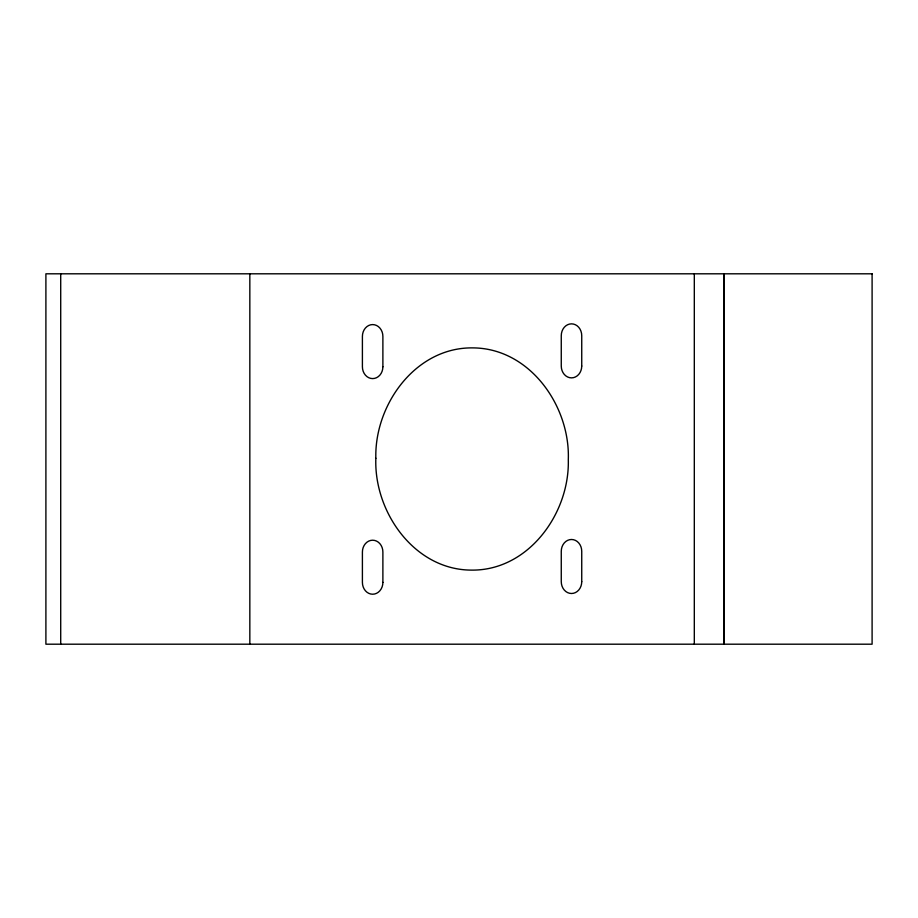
<?xml version="1.0" encoding="UTF-8"?>
<svg xmlns="http://www.w3.org/2000/svg" width="918" height="918" viewBox="0 0 918 918"><rect width="100%" height="100%" fill="white"/><g stroke="black" fill="none" stroke-linecap="round" stroke-linejoin="round"><path stroke-width="1.38" d="M723.946 583.733L723.946 589.379L723.946 588.725M723.946 553.439L723.946 550.857L723.946 551.511M723.946 328.621L723.946 329.275M723.946 366.489L723.946 367.143M694.306 273.805L694.306 644.195M249.834 273.805L249.834 644.195M60.714 273.805L60.714 644.195M723.946 273.805L723.946 644.195L723.946 273.805M375.841 458.3C373.833 511.98 414.42 569.963 471.462 570.112C528.47 570.824 569.757 513.346 568.299 459.7C570.308 406.02 529.72 348.037 472.678 347.888C415.67 347.176 374.383 404.654 375.841 458.3M872.1 273.805L45.9 273.805L45.9 644.195L872.1 644.195L872.1 273.805M581.737 366.041L581.737 335.678A11.819 10.236 90 0 0 571.501 323.847A11.819 10.236 90 0 0 561.265 335.678L561.265 366.041A11.819 10.236 90 0 0 571.501 377.872A11.819 10.236 90 0 0 581.737 366.041M581.737 581.679L581.737 551.305A11.819 10.236 90 0 0 571.501 539.486A11.819 10.236 90 0 0 561.265 551.305L561.265 581.679A11.819 10.236 90 0 0 571.501 593.498A11.819 10.236 90 0 0 581.737 581.679M382.886 366.775L382.886 336.401A11.819 10.236 90 0 0 372.639 324.582A11.819 10.236 90 0 0 362.403 336.401L362.403 366.775A11.819 10.236 90 0 0 372.639 378.595A11.819 10.236 90 0 0 382.886 366.775M382.886 582.402L382.886 552.028A11.819 10.236 90 0 0 372.639 540.209A11.819 10.236 90 0 0 362.403 552.028L362.403 582.402A11.819 10.236 90 0 0 372.639 594.221A11.819 10.236 90 0 0 382.886 582.402"/></g></svg>
